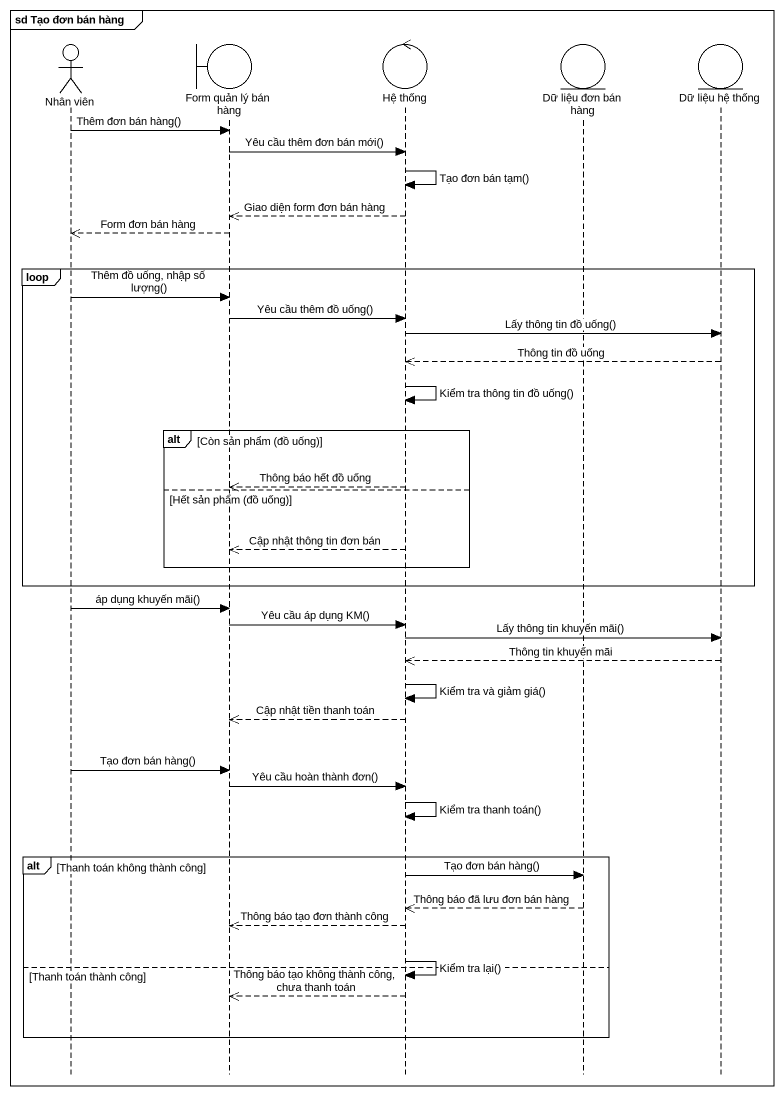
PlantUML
@startuml
mainframe sd Tạo đơn bán hàng
hide footbox
actor "Nhân viên" as Nhân_viên
boundary "Form quản lý bán hàng" as Form_quản_lý_bán_hàng
control "Hệ thống" as Hệ_thống
entity "Dữ liệu đơn bán hàng" as Dữ_liệu_đơn_bán_hàng
entity "Dữ liệu hệ thống" as Dữ_liệu_hệ_thống

Nhân_viên -> Form_quản_lý_bán_hàng : Thêm đơn bán hàng()
Form_quản_lý_bán_hàng -> Hệ_thống : Yêu cầu thêm đơn bán mới()
Hệ_thống -> Hệ_thống : Tạo đơn bán tạm()
Hệ_thống -->> Form_quản_lý_bán_hàng : Giao diện form đơn bán hàng
Form_quản_lý_bán_hàng -->> Nhân_viên : Form đơn bán hàng
loop
  Nhân_viên -> Form_quản_lý_bán_hàng : Thêm đồ uống, nhập số lượng()
  Form_quản_lý_bán_hàng -> Hệ_thống : Yêu cầu thêm đồ uống()
  Hệ_thống -> Dữ_liệu_hệ_thống : Lấy thông tin đồ uống()
  Dữ_liệu_hệ_thống -->> Hệ_thống : Thông tin đồ uống
  Hệ_thống -> Hệ_thống : Kiểm tra thông tin đồ uống()
  alt Còn sản phẩm (đồ uống)
    Hệ_thống -->> Form_quản_lý_bán_hàng : Thông báo hết đồ uống
  else Hết sản phẩm (đồ uống)
    Hệ_thống -->> Form_quản_lý_bán_hàng : Cập nhật thông tin đơn bán
  end
end
Nhân_viên -> Form_quản_lý_bán_hàng : áp dụng khuyến mãi()
Form_quản_lý_bán_hàng -> Hệ_thống : Yêu cầu áp dụng KM()
Hệ_thống -> Dữ_liệu_hệ_thống : Lấy thông tin khuyến mãi()
Dữ_liệu_hệ_thống -->> Hệ_thống : Thông tin khuyến mãi
Hệ_thống -> Hệ_thống : Kiểm tra và giảm giá()
Hệ_thống -->> Form_quản_lý_bán_hàng : Cập nhật tiền thanh toán
Nhân_viên -> Form_quản_lý_bán_hàng : Tạo đơn bán hàng()
Form_quản_lý_bán_hàng -> Hệ_thống : Yêu cầu hoàn thành đơn()
Hệ_thống -> Hệ_thống : Kiểm tra thanh toán()
alt Thanh toán không thành công
  Hệ_thống -> Dữ_liệu_đơn_bán_hàng : Tạo đơn bán hàng()
  Dữ_liệu_đơn_bán_hàng -->> Hệ_thống : Thông báo đã lưu đơn bán hàng
  Hệ_thống -->> Form_quản_lý_bán_hàng : Thông báo tạo đơn thành công
  Hệ_thống -> Hệ_thống : Kiểm tra lại()
else Thanh toán thành công
  Hệ_thống -->> Form_quản_lý_bán_hàng : Thông báo tạo không thành công, chưa thanh toán
end
@enduml
